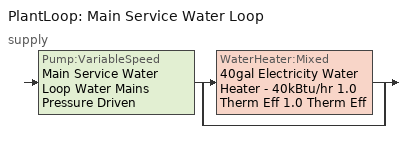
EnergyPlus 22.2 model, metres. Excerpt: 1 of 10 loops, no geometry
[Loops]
PlantLoop 'Main Service Water Loop'
 supply: Pump:VariableSpeed 'Main Service Water Loop Water Mains Pressure Driven' > split
  | WaterHeater:Mixed '40gal Electricity Water Heater - 40kBtu/hr 1.0 Therm Eff 1.0 Therm Eff'
  | bypass
[PlantLoop]
Main Service Water Loop: Fluid Type=Water; Plant Equipment Operation Scheme=Main Service Water Loop Operation Schemes; Maximum Loop Temperature {C}=60; Minimum Loop Temperature {C}=10; Maximum Loop Flow Rate {m3/s}=Autosize; Minimum Loop Flow Rate {m3/s}=0; Plant Loop Volume {m3}=Autocalculate; Load Distribution Scheme=Optimal; Plant Loop Demand Calculation Scheme=SingleSetpoint; Common Pipe Simulation=None
[Sizing:Plant]
Main Service Water Loop: Loop Type=Heating; Design Loop Exit Temperature {C}=60; Loop Design Temperature Difference {deltaC}=5; Sizing Option=NonCoincident; Zone Timesteps in Averaging Window=1; Coincident Sizing Factor Mode=None
[Pump:VariableSpeed]
Main Service Water Loop Water Mains Pressure Driven: Design Maximum Flow Rate {m3/s}=Autosize; Design Pump Head {Pa}=0.001; Design Power Consumption {W}=Autosize; Motor Efficiency=1; Fraction of Motor Inefficiencies to Fluid Stream=0; Coefficient 1 of the Part Load Performance Curve=0; Coefficient 2 of the Part Load Performance Curve=3.2485; Coefficient 3 of the Part Load Performance Curve=-4.7443; Coefficient 4 of the Part Load Performance Curve=2.5294; Design Minimum Flow Rate {m3/s}=0; Pump Control Type=Intermittent; Skin Loss Radiative Fraction=0.5; Design Power Sizing Method=PowerPerFlowPerPressure; Design Electric Power per Unit Flow Rate {W/(m3/s)}=348701.1; Design Shaft Power per Unit Flow Rate per Unit Head {W/((m3/s)-Pa)}=1.28205; Design Minimum Flow Rate Fraction=0
[WaterHeater:Mixed]
40gal Electricity Water Heater - 40kBtu/hr 1.0 Therm Eff 1.0 Therm Eff: Tank Volume {m3}=0.151416; Setpoint Temperature Schedule=Service Water Loop Temp - 140F; Deadband Temperature Difference {deltaC}=2; Maximum Temperature Limit {C}=60; Heater Control Type=Cycle; Heater Maximum Capacity {W}=11722.8; Heater Ignition Minimum Flow Rate {m3/s}=0; Heater Ignition Delay {s}=0; Heater Fuel Type=Electricity; Heater Thermal Efficiency=1; Off Cycle Parasitic Fuel Consumption Rate {W}=571; Off Cycle Parasitic Fuel Type=Electricity; Off Cycle Parasitic Heat Fraction to Tank=0; On Cycle Parasitic Fuel Consumption Rate {W}=571; On Cycle Parasitic Fuel Type=Electricity; On Cycle Parasitic Heat Fraction to Tank=0; Ambient Temperature Indicator=Zone; Off Cycle Loss Coefficient to Ambient Temperature {W/K}=1.87331; Off Cycle Loss Fraction to Zone=1; On Cycle Loss Coefficient to Ambient Temperature {W/K}=1.87331; On Cycle Loss Fraction to Zone=1; Use Side Effectiveness=1; Source Side Effectiveness=1; Use Side Design Flow Rate {m3/s}=Autosize; Source Side Design Flow Rate {m3/s}=Autosize; Indirect Water Heating Recovery Time {hr}=1.5; Source Side Flow Control Mode=IndirectHeatPrimarySetpoint
[WaterHeater:Sizing]
40gal Electricity Water Heater - 40kBtu/hr 1.0 Therm Eff 1.0 Therm Eff: Design Mode=PeakDraw; Time Storage Can Meet Peak Draw {hr}=0.538503; Time for Tank Recovery {hr}=0; Nominal Tank Volume for Autosizing Plant Connections {m3}=1
[SetpointManager:Scheduled]
Service hot water setpoint manager: Control Variable=Temperature; Schedule=Service Water Loop Temp - 140F; Setpoint Node or NodeList=Main Service Water Loop Supply Outlet Node
[PlantEquipmentOperationSchemes]
Main Service Water Loop Operation Schemes: Control Scheme Object Type 1=PlantEquipmentOperation:HeatingLoad; Control Scheme Name 1=Main Service Water Loop Heating Operation Scheme; Control Scheme Schedule Name 1=Always On Discrete
[PlantEquipmentOperation:HeatingLoad]
Main Service Water Loop Heating Operation Scheme: Load Range Lower Limit 1 {W}=0; Load Range Upper Limit 1 {W}=1000000000; Range Equipment List Name 1=Main Service Water Loop Heating Equipment List
[PlantEquipmentList]
Main Service Water Loop Heating Equipment List: WaterHeater:Mixed, 40gal Electricity Water Heater - 40kBtu/hr 1.0 Therm Eff 1.0 Therm Eff
[Schedule:Day:Interval]
Schedule Day 169: No, 01:00, 60, 02:00, 60, 03:00, 60, 04:00, 60, 05:00, 60, 06:00, 60, 07:00, 60, 08:00, 60, 09:00, 60, 10:00, 60, 11:00, 60, 12:00, 60, 13:00, 60, 14:00, 60, 15:00, 60, 16:00, 60, 17:00, 0, 18:00, 0, 19:00, 0, 20:00, 0, 21:00, 0, 22:00, 0, 23:00, 0, 24:00, 0
Schedule Day 170; Schedule Day 171; Schedule Day 172; Schedule Day 173; Schedule Day 174; Schedule Day 175: No, 01:00, 0, 02:00, 0, 03:00, 0, 04:00, 0, 05:00, 0, 06:00, 0, 07:00, 0, 08:00, 0, 09:00, 0, 10:00, 0, 11:00, 0, 12:00, 0, 13:00, 0, 14:00, 0, 15:00, 0, 16:00, 0, 17:00, 0, 18:00, 0, 19:00, 0, 20:00, 0, 21:00, 0, 22:00, 0, 23:00, 0, 24:00, 0
Schedule Day 176: No, 01:00, 0, 02:00, 0, 03:00, 0, 04:00, 0, 05:00, 0, 06:00, 0, 07:00, 0, 08:00, 0, 09:00, 0, 10:00, 0, 11:00, 0, 12:00, 0, 13:00, 0, 14:00, 0, 15:00, 0, 16:00, 0, 17:00, 60, 18:00, 60, 19:00, 60, 20:00, 60, 21:00, 60, 22:00, 60, 23:00, 60, 24:00, 60
Service Water Loop Temp - 140F Default: No, 24:00, 60
[Schedule:Week:Daily]
Service Water Loop Temp - 140F Week Rule - Jan1-Oct28; Service Water Loop Temp - 140F Week Rule - Nov12-Dec31: Service Water Loop Temp - 140F Default, Service Water Loop Temp - 140F Default, Service Water Loop Temp - 140F Default, Service Water Loop Temp - 140F Default, Service Water Loop Temp - 140F Default, Service Water Loop Temp - 140F Default, Service Water Loop Temp - 140F Default, Service Water Loop Temp - 140F Default, Service Water Loop Temp - 140F Default, Service Water Loop Temp - 140F Default, Service Water Loop Temp - 140F Default, Service Water Loop Temp - 140F Default
Service Water Loop Temp - 140F Week Rule - Oct29-Nov4: Service Water Loop Temp - 140F Default, Service Water Loop Temp - 140F Default, Schedule Day 169, Schedule Day 170, Schedule Day 171, Schedule Day 172, Schedule Day 173, Service Water Loop Temp - 140F Default, Service Water Loop Temp - 140F Default, Service Water Loop Temp - 140F Default, Service Water Loop Temp - 140F Default, Service Water Loop Temp - 140F Default
Service Water Loop Temp - 140F Week Rule - Nov5-Nov11: Schedule Day 174, Schedule Day 175, Schedule Day 176, Service Water Loop Temp - 140F Default, Service Water Loop Temp - 140F Default, Service Water Loop Temp - 140F Default, Service Water Loop Temp - 140F Default, Service Water Loop Temp - 140F Default, Service Water Loop Temp - 140F Default, Service Water Loop Temp - 140F Default, Service Water Loop Temp - 140F Default, Service Water Loop Temp - 140F Default
[Schedule:Year]
Service Water Loop Temp - 140F: Service Water Loop Temp - 140F Week Rule - Jan1-Oct28, 1, 1, 10, 28, Service Water Loop Temp - 140F Week Rule - Oct29-Nov4, 10, 29, 11, 4, Service Water Loop Temp - 140F Week Rule - Nov5-Nov11, 11, 5, 11, 11, Service Water Loop Temp - 140F Week Rule - Nov12-Dec31, 11, 12, 12, 31
[Schedule:Constant]
Always On Discrete: Hourly Value=1
